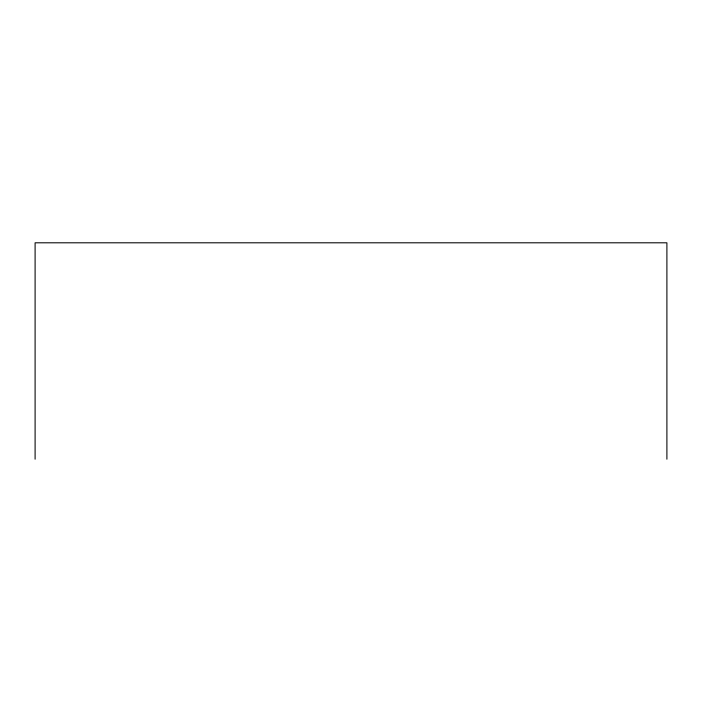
<?xml version="1.0" encoding="UTF-8"?>
<svg xmlns="http://www.w3.org/2000/svg" width="702" height="702" viewBox="0 0 702 702"><rect width="100%" height="100%" fill="white"/><g stroke="black" fill="none" stroke-linecap="round" stroke-linejoin="round"><path stroke-width="1.05" d="M666.9 459.196L666.9 242.804L35.1 242.804L35.1 459.196"/></g></svg>
